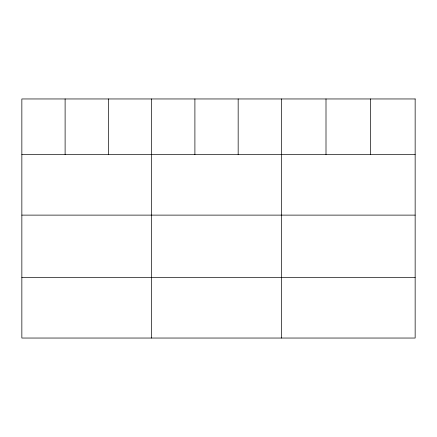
<?xml version="1.0" encoding="UTF-8"?>
<svg xmlns="http://www.w3.org/2000/svg" width="437" height="437" viewBox="0 0 437 437"><rect width="100%" height="100%" fill="white"/><g stroke="black" fill="none" stroke-linecap="round" stroke-linejoin="round"><path stroke-width="0.66" d="M21.85 154.572L415.15 154.572M21.85 215.119L415.15 215.119M21.85 277.495L415.15 277.495M370.576 98.959L370.576 154.572M326.002 98.959L326.002 154.572M281.428 98.959L281.428 338.041M238.165 98.959L238.165 154.572M194.902 98.959L194.902 154.572M151.639 98.959L151.639 338.041M108.376 98.959L108.376 154.572M65.113 98.959L65.113 154.572M415.15 98.959L21.85 98.959L21.85 338.041L415.15 338.041L415.15 98.959"/></g></svg>
